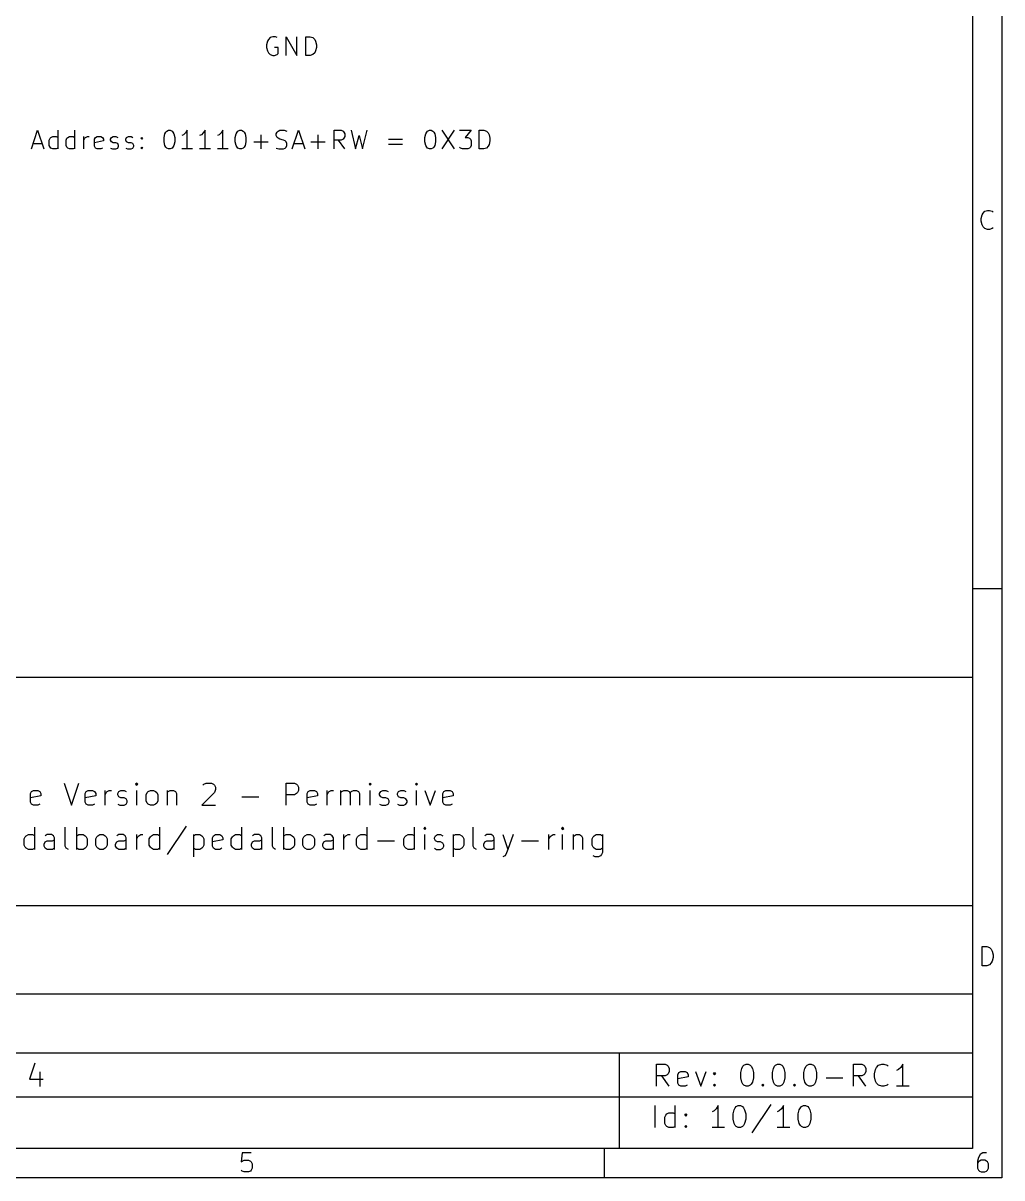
# Model space of a CAD drawing. Extents: x 0.4 to 11.3, y -7.9 to -0.4.
# Drawn here: x 8.682 to 11.299, y -7.874 to -4.786 of the extents above; entities that cross this region are included whole.
import ezdxf

# ---------------------------------------------------------------- set-up
doc = ezdxf.new("R2010")
doc.units = 0
doc.header["$MEASUREMENT"] = 0
for name, color, linetype in [('BLUE3', 171, 'CONTINUOUS'), ('CYAN2', 4, 'CONTINUOUS'), ('RED2', 1, 'CONTINUOUS')]:
    doc.layers.add(name, color=color, linetype=linetype)

msp = doc.modelspace()

# ---------------------------------------------------------------- linework, layer by layer
at = {"layer": 'BLUE3', "linetype": 'CONTINUOUS'}
for p, q in [((8.7043, -5.123), (8.721, -5.073)), ((8.721, -5.073), (8.7376, -5.123)), ((8.7519, -5.0992), (8.7543, -5.0944)), ((8.7543, -5.0944), (8.7567, -5.092)), ((8.7567, -5.092), (8.7614, -5.0896)), ((8.7614, -5.0896), (8.771, -5.0896)), ((8.771, -5.0896), (8.7757, -5.092)), ((8.7757, -5.123), (8.7757, -5.073)), ((8.7971, -5.0992), (8.7995, -5.0944)), ((8.7995, -5.0944), (8.8019, -5.092)), ((8.8019, -5.092), (8.8067, -5.0896)), ((8.8067, -5.0896), (8.8162, -5.0896)), ((8.8162, -5.0896), (8.821, -5.092)), ((8.821, -5.123), (8.821, -5.073)), ((8.8448, -5.123), (8.8448, -5.0896)), ((8.8448, -5.0992), (8.8471, -5.0944)), ((8.8471, -5.0944), (8.8495, -5.092)), ((8.8495, -5.092), (8.8543, -5.0896)), ((8.8543, -5.0896), (8.859, -5.0896)), ((8.8733, -5.0968), (8.8757, -5.092)), ((8.8757, -5.092), (8.8805, -5.0896)), ((8.8805, -5.0896), (8.89, -5.0896)), ((8.89, -5.0896), (8.8948, -5.092)), ((8.8948, -5.092), (8.8971, -5.0968)), ((8.9162, -5.0968), (8.9186, -5.092)), ((8.9186, -5.092), (8.9233, -5.0896)), ((8.9233, -5.0896), (8.9305, -5.0896)), ((8.9305, -5.0896), (8.9352, -5.092)), ((8.9567, -5.0968), (8.959, -5.092)), ((8.959, -5.092), (8.9638, -5.0896)), ((8.9638, -5.0896), (8.971, -5.0896)), ((8.971, -5.0896), (8.9757, -5.092)), ((8.9971, -5.0944), (8.9995, -5.092)), ((8.9995, -5.0968), (8.9971, -5.0944)), ((8.9995, -5.092), (9.0019, -5.0944)), ((8.9995, -5.092), (8.9995, -5.0968)), ((9.0019, -5.0944), (8.9995, -5.0968)), ((9.0591, -5.092), (9.0614, -5.0825)), ((9.0591, -5.1039), (9.0591, -5.092)), ((9.0614, -5.0825), (9.0638, -5.0777)), ((9.0638, -5.0777), (9.0662, -5.0753)), ((9.0662, -5.0753), (9.071, -5.073)), ((9.071, -5.073), (9.0757, -5.073)), ((9.0757, -5.073), (9.0805, -5.0753)), ((9.0805, -5.0753), (9.0829, -5.0777)), ((9.0829, -5.0777), (9.0852, -5.0825)), ((9.0852, -5.0825), (9.0876, -5.092)), ((9.0876, -5.092), (9.0876, -5.1039)), ((9.1114, -5.0849), (9.1067, -5.0872)), ((9.1162, -5.0801), (9.1114, -5.0849)), ((9.121, -5.073), (9.1162, -5.0801)), ((9.121, -5.123), (9.121, -5.073)), ((9.159, -5.0849), (9.1543, -5.0872)), ((9.1638, -5.0801), (9.159, -5.0849)), ((9.1686, -5.073), (9.1638, -5.0801)), ((9.1686, -5.123), (9.1686, -5.073)), ((9.2067, -5.0849), (9.2019, -5.0872)), ((9.2114, -5.0801), (9.2067, -5.0849)), ((9.2162, -5.073), (9.2114, -5.0801)), ((9.2162, -5.123), (9.2162, -5.073)), ((9.2495, -5.092), (9.2519, -5.0825)), ((9.2495, -5.1039), (9.2495, -5.092)), ((9.2519, -5.0825), (9.2543, -5.0777)), ((9.2543, -5.0777), (9.2567, -5.0753)), ((9.2567, -5.0753), (9.2614, -5.073)), ((9.2614, -5.073), (9.2662, -5.073)), ((9.2662, -5.073), (9.2709, -5.0753)), ((9.2709, -5.0753), (9.2733, -5.0777)), ((9.2733, -5.0777), (9.2757, -5.0825)), ((9.2757, -5.0825), (9.2781, -5.092)), ((9.2781, -5.092), (9.2781, -5.1039)), ((9.3186, -5.123), (9.3186, -5.0849)), ((9.359, -5.0825), (9.3614, -5.0777)), ((9.359, -5.0872), (9.359, -5.0825)), ((9.3614, -5.092), (9.359, -5.0872)), ((9.3614, -5.0777), (9.3638, -5.0753)), ((9.3638, -5.0944), (9.3614, -5.092)), ((9.3638, -5.0753), (9.3686, -5.073)), ((9.3686, -5.0968), (9.3638, -5.0944)), ((9.3686, -5.073), (9.3805, -5.073)), ((9.3805, -5.073), (9.3876, -5.0753)), ((9.4019, -5.123), (9.4186, -5.073)), ((9.4186, -5.073), (9.4352, -5.123)), ((9.4709, -5.123), (9.4709, -5.0849)), ((9.5138, -5.123), (9.5138, -5.073)), ((9.5138, -5.073), (9.5329, -5.073)), ((9.5329, -5.073), (9.5376, -5.0753)), ((9.5376, -5.0753), (9.54, -5.0777)), ((9.54, -5.0944), (9.5376, -5.0968)), ((9.54, -5.0777), (9.5424, -5.0825)), ((9.5424, -5.0896), (9.54, -5.0944)), ((9.5424, -5.0825), (9.5424, -5.0896)), ((9.559, -5.073), (9.571, -5.123)), ((9.571, -5.123), (9.5805, -5.0872)), ((9.5805, -5.0872), (9.59, -5.123)), ((9.59, -5.123), (9.6019, -5.073)), ((9.7567, -5.092), (9.759, -5.0825)), ((9.7567, -5.1039), (9.7567, -5.092)), ((9.759, -5.0825), (9.7614, -5.0777)), ((9.7614, -5.0777), (9.7638, -5.0753)), ((9.7638, -5.0753), (9.7686, -5.073)), ((9.7686, -5.073), (9.7733, -5.073)), ((9.7733, -5.073), (9.7781, -5.0753)), ((9.7781, -5.0753), (9.7805, -5.0777)), ((9.7805, -5.0777), (9.7829, -5.0825)), ((9.7829, -5.0825), (9.7852, -5.092)), ((9.7852, -5.092), (9.7852, -5.1039)), ((9.8019, -5.073), (9.8352, -5.123)), ((9.8352, -5.073), (9.8019, -5.123)), ((9.8495, -5.073), (9.8805, -5.073)), ((9.8805, -5.073), (9.8638, -5.092)), ((9.8638, -5.092), (9.8709, -5.092)), ((9.8709, -5.092), (9.8757, -5.0944)), ((9.8757, -5.0944), (9.8781, -5.0968)), ((9.9019, -5.123), (9.9019, -5.073)), ((9.9019, -5.073), (9.9138, -5.073)), ((9.9138, -5.073), (9.9209, -5.0753)), ((9.9209, -5.0753), (9.9257, -5.0801)), ((9.9257, -5.0801), (9.9281, -5.0849)), ((9.9281, -5.0849), (9.9305, -5.0944)), ((9.9305, -5.0944), (9.9305, -5.1015)), ((8.7091, -5.1087), (8.7329, -5.1087)), ((8.7519, -5.1134), (8.7519, -5.0992)), ((8.7543, -5.1182), (8.7519, -5.1134)), ((8.7567, -5.1206), (8.7543, -5.1182)), ((8.7614, -5.123), (8.7567, -5.1206)), ((8.771, -5.123), (8.7614, -5.123)), ((8.7757, -5.1206), (8.771, -5.123)), ((8.7971, -5.1134), (8.7971, -5.0992)), ((8.7995, -5.1182), (8.7971, -5.1134)), ((8.8019, -5.1206), (8.7995, -5.1182)), ((8.8067, -5.123), (8.8019, -5.1206)), ((8.8162, -5.123), (8.8067, -5.123)), ((8.821, -5.1206), (8.8162, -5.123)), ((8.8733, -5.1158), (8.8733, -5.0968)), ((8.8971, -5.1015), (8.8733, -5.1063)), ((8.8757, -5.1206), (8.8733, -5.1158)), ((8.8805, -5.123), (8.8757, -5.1206)), ((8.89, -5.123), (8.8805, -5.123)), ((8.8948, -5.1206), (8.89, -5.123)), ((8.8971, -5.0968), (8.8971, -5.1015)), ((8.9162, -5.0992), (8.9162, -5.0968)), ((8.9186, -5.1039), (8.9162, -5.0992)), ((8.9162, -5.1206), (8.921, -5.123)), ((8.9233, -5.1063), (8.9186, -5.1039)), ((8.921, -5.123), (8.9305, -5.123)), ((8.9305, -5.1063), (8.9233, -5.1063)), ((8.9352, -5.1087), (8.9305, -5.1063)), ((8.9305, -5.123), (8.9352, -5.1206)), ((8.9376, -5.1134), (8.9352, -5.1087)), ((8.9352, -5.1206), (8.9376, -5.1158)), ((8.9376, -5.1158), (8.9376, -5.1134)), ((8.9567, -5.0992), (8.9567, -5.0968)), ((8.959, -5.1039), (8.9567, -5.0992)), ((8.9567, -5.1206), (8.9614, -5.123)), ((8.9638, -5.1063), (8.959, -5.1039)), ((8.9614, -5.123), (8.971, -5.123)), ((8.971, -5.1063), (8.9638, -5.1063)), ((8.9757, -5.1087), (8.971, -5.1063)), ((8.971, -5.123), (8.9757, -5.1206)), ((8.9781, -5.1134), (8.9757, -5.1087)), ((8.9757, -5.1206), (8.9781, -5.1158)), ((8.9781, -5.1158), (8.9781, -5.1134)), ((8.9971, -5.1206), (8.9995, -5.1182)), ((8.9995, -5.123), (8.9971, -5.1206)), ((8.9995, -5.1182), (9.0019, -5.1206)), ((8.9995, -5.1182), (8.9995, -5.123)), ((9.0019, -5.1206), (8.9995, -5.123)), ((9.0614, -5.1134), (9.0591, -5.1039)), ((9.0638, -5.1182), (9.0614, -5.1134)), ((9.0662, -5.1206), (9.0638, -5.1182)), ((9.071, -5.123), (9.0662, -5.1206)), ((9.0757, -5.123), (9.071, -5.123)), ((9.0805, -5.1206), (9.0757, -5.123)), ((9.0829, -5.1182), (9.0805, -5.1206)), ((9.0852, -5.1134), (9.0829, -5.1182)), ((9.0876, -5.1039), (9.0852, -5.1134)), ((9.1352, -5.123), (9.1067, -5.123)), ((9.1829, -5.123), (9.1543, -5.123)), ((9.2305, -5.123), (9.2019, -5.123)), ((9.2519, -5.1134), (9.2495, -5.1039)), ((9.2543, -5.1182), (9.2519, -5.1134)), ((9.2567, -5.1206), (9.2543, -5.1182)), ((9.2614, -5.123), (9.2567, -5.1206)), ((9.2662, -5.123), (9.2614, -5.123)), ((9.2709, -5.1206), (9.2662, -5.123)), ((9.2733, -5.1182), (9.2709, -5.1206)), ((9.2757, -5.1134), (9.2733, -5.1182)), ((9.2781, -5.1039), (9.2757, -5.1134)), ((9.2995, -5.1039), (9.3376, -5.1039)), ((9.359, -5.1206), (9.3662, -5.123)), ((9.3662, -5.123), (9.3781, -5.123)), ((9.3781, -5.0992), (9.3686, -5.0968)), ((9.3829, -5.1015), (9.3781, -5.0992)), ((9.3781, -5.123), (9.3829, -5.1206)), ((9.3852, -5.1039), (9.3829, -5.1015)), ((9.3829, -5.1206), (9.3852, -5.1182)), ((9.3876, -5.1087), (9.3852, -5.1039)), ((9.3852, -5.1182), (9.3876, -5.1134)), ((9.3876, -5.1134), (9.3876, -5.1087)), ((9.4067, -5.1087), (9.4305, -5.1087)), ((9.4519, -5.1039), (9.49, -5.1039)), ((9.5329, -5.0992), (9.5138, -5.0992)), ((9.5424, -5.123), (9.5257, -5.0992)), ((9.5376, -5.0968), (9.5329, -5.0992)), ((9.659, -5.0968), (9.6971, -5.0968)), ((9.6971, -5.1111), (9.659, -5.1111)), ((9.759, -5.1134), (9.7567, -5.1039)), ((9.7614, -5.1182), (9.759, -5.1134)), ((9.7638, -5.1206), (9.7614, -5.1182)), ((9.7686, -5.123), (9.7638, -5.1206)), ((9.7733, -5.123), (9.7686, -5.123)), ((9.7781, -5.1206), (9.7733, -5.123)), ((9.7805, -5.1182), (9.7781, -5.1206)), ((9.7829, -5.1134), (9.7805, -5.1182)), ((9.7852, -5.1039), (9.7829, -5.1134)), ((9.8519, -5.1206), (9.8495, -5.1182)), ((9.8567, -5.123), (9.8519, -5.1206)), ((9.8709, -5.123), (9.8567, -5.123)), ((9.8757, -5.1206), (9.8709, -5.123)), ((9.8781, -5.1182), (9.8757, -5.1206)), ((9.8781, -5.0968), (9.8805, -5.1015)), ((9.8805, -5.1134), (9.8781, -5.1182)), ((9.8805, -5.1015), (9.8805, -5.1134)), ((9.9138, -5.123), (9.9019, -5.123)), ((9.9209, -5.1206), (9.9138, -5.123)), ((9.9257, -5.1158), (9.9209, -5.1206)), ((9.9281, -5.1111), (9.9257, -5.1158)), ((9.9305, -5.1015), (9.9281, -5.1111))]:
    msp.add_line(p, q, dxfattribs=at)
at = {"layer": 'CYAN2', "linetype": 'CONTINUOUS'}
for p, q in [((9.3357, -4.8347), (9.3333, -4.8442)), ((9.3333, -4.8442), (9.3333, -4.8514)), ((9.3381, -4.8299), (9.3357, -4.8347)), ((9.3429, -4.8252), (9.3381, -4.8299)), ((9.35, -4.8228), (9.3429, -4.8252)), ((9.3571, -4.8228), (9.35, -4.8228)), ((9.3619, -4.8252), (9.3571, -4.8228)), ((9.3857, -4.8728), (9.3857, -4.8228)), ((9.3857, -4.8228), (9.4143, -4.8728)), ((9.4143, -4.8728), (9.4143, -4.8228)), ((9.4381, -4.8728), (9.4381, -4.8228)), ((9.4381, -4.8228), (9.45, -4.8228)), ((9.45, -4.8228), (9.4571, -4.8252)), ((9.4571, -4.8252), (9.4619, -4.8299)), ((9.4619, -4.8299), (9.4643, -4.8347)), ((9.4643, -4.8347), (9.4667, -4.8442)), ((9.4667, -4.8442), (9.4667, -4.8514)), ((9.3333, -4.8514), (9.3357, -4.8609)), ((9.3357, -4.8609), (9.3381, -4.8657)), ((9.3381, -4.8657), (9.3429, -4.8704)), ((9.3429, -4.8704), (9.35, -4.8728)), ((9.35, -4.8728), (9.3548, -4.8728)), ((9.3643, -4.8514), (9.3548, -4.8514)), ((9.3548, -4.8728), (9.3619, -4.8704)), ((9.3619, -4.8704), (9.3643, -4.868)), ((9.3643, -4.868), (9.3643, -4.8514)), ((9.45, -4.8728), (9.4381, -4.8728)), ((9.4571, -4.8704), (9.45, -4.8728)), ((9.4619, -4.8657), (9.4571, -4.8704)), ((9.4643, -4.8609), (9.4619, -4.8657)), ((9.4667, -4.8514), (9.4643, -4.8609))]:
    msp.add_line(p, q, dxfattribs=at)
at = {"layer": 'RED2', "linetype": 'CONTINUOUS'}
for p, q in [((11.2993, -0.3937), (11.2993, -7.8743)), ((11.2206, -0.4724), (11.2206, -7.7956)), ((11.2441, -5.3091), (11.2465, -5.2993)), ((11.2441, -5.3164), (11.2441, -5.3091)), ((11.2465, -5.2993), (11.249, -5.2945)), ((11.249, -5.2945), (11.2538, -5.2896)), ((11.2538, -5.2896), (11.2611, -5.2872)), ((11.2611, -5.2872), (11.266, -5.2872)), ((11.266, -5.2872), (11.2733, -5.2896)), ((11.2733, -5.2896), (11.2758, -5.292)), ((11.2465, -5.3261), (11.2441, -5.3164)), ((11.249, -5.331), (11.2465, -5.3261)), ((11.2538, -5.3359), (11.249, -5.331)), ((11.2611, -5.3383), (11.2538, -5.3359)), ((11.266, -5.3383), (11.2611, -5.3383)), ((11.2733, -5.3359), (11.266, -5.3383)), ((11.2758, -5.3335), (11.2733, -5.3359)), ((11.2993, -6.2992), (11.2206, -6.2992)), ((6.9686, -6.5357), (11.2206, -6.5357)), ((11.2206, -6.5357), (11.2206, -7.7956)), ((8.7919, -6.8186), (8.8116, -6.8777)), ((8.8116, -6.8777), (8.8313, -6.8186)), ((8.986, -6.8186), (8.9831, -6.8214)), ((8.9831, -6.8214), (8.986, -6.8243)), ((8.9888, -6.8214), (8.986, -6.8186)), ((8.986, -6.8186), (8.986, -6.8243)), ((8.986, -6.8243), (8.9888, -6.8214)), ((9.1631, -6.8243), (9.1659, -6.8214)), ((9.1659, -6.8214), (9.1716, -6.8186)), ((9.1716, -6.8186), (9.1856, -6.8186)), ((9.1856, -6.8186), (9.1912, -6.8214)), ((9.1912, -6.8214), (9.1941, -6.8243)), ((9.3853, -6.8777), (9.3853, -6.8186)), ((9.3853, -6.8186), (9.4078, -6.8186)), ((9.4078, -6.8186), (9.4134, -6.8214)), ((9.4134, -6.8214), (9.4162, -6.8243)), ((9.6103, -6.8186), (9.6074, -6.8214)), ((9.6074, -6.8214), (9.6103, -6.8243)), ((9.6131, -6.8214), (9.6103, -6.8186)), ((9.6103, -6.8186), (9.6103, -6.8243)), ((9.6103, -6.8243), (9.6131, -6.8214)), ((9.734, -6.8186), (9.7312, -6.8214)), ((9.7312, -6.8214), (9.734, -6.8243)), ((9.7368, -6.8214), (9.734, -6.8186)), ((9.734, -6.8186), (9.734, -6.8243)), ((9.734, -6.8243), (9.7368, -6.8214)), ((8.7019, -6.8468), (8.7047, -6.8411)), ((8.7019, -6.8693), (8.7019, -6.8468)), ((8.7301, -6.8524), (8.7019, -6.858)), ((8.7047, -6.8411), (8.7104, -6.8383)), ((8.7104, -6.8383), (8.7216, -6.8383)), ((8.7216, -6.8383), (8.7272, -6.8411)), ((8.7272, -6.8411), (8.7301, -6.8468)), ((8.7301, -6.8468), (8.7301, -6.8524)), ((8.8482, -6.8468), (8.851, -6.8411)), ((8.8482, -6.8693), (8.8482, -6.8468)), ((8.8763, -6.8524), (8.8482, -6.858)), ((8.851, -6.8411), (8.8566, -6.8383)), ((8.8566, -6.8383), (8.8679, -6.8383)), ((8.8679, -6.8383), (8.8735, -6.8411)), ((8.8735, -6.8411), (8.8763, -6.8468)), ((8.8763, -6.8468), (8.8763, -6.8524)), ((8.9016, -6.8777), (8.9016, -6.8383)), ((8.9016, -6.8496), (8.9044, -6.8439)), ((8.9044, -6.8439), (8.9072, -6.8411)), ((8.9072, -6.8411), (8.9128, -6.8383)), ((8.9128, -6.8383), (8.9185, -6.8383)), ((8.9353, -6.8468), (8.9382, -6.8411)), ((8.9353, -6.8496), (8.9353, -6.8468)), ((8.9382, -6.8552), (8.9353, -6.8496)), ((8.9382, -6.8411), (8.9438, -6.8383)), ((8.9438, -6.8383), (8.9522, -6.8383)), ((8.9522, -6.8383), (8.9578, -6.8411)), ((8.986, -6.8777), (8.986, -6.8383)), ((9.0113, -6.8496), (9.0141, -6.8439)), ((9.0113, -6.8664), (9.0113, -6.8496)), ((9.0141, -6.8439), (9.0169, -6.8411)), ((9.0169, -6.8411), (9.0225, -6.8383)), ((9.0225, -6.8383), (9.031, -6.8383)), ((9.031, -6.8383), (9.0366, -6.8411)), ((9.0366, -6.8411), (9.0394, -6.8439)), ((9.0394, -6.8439), (9.0422, -6.8496)), ((9.0422, -6.8496), (9.0422, -6.8664)), ((9.0675, -6.8383), (9.0675, -6.8777)), ((9.0675, -6.8439), (9.0703, -6.8411)), ((9.0703, -6.8411), (9.0759, -6.8383)), ((9.0759, -6.8383), (9.0844, -6.8383)), ((9.0844, -6.8383), (9.09, -6.8411)), ((9.09, -6.8411), (9.0928, -6.8468)), ((9.0928, -6.8468), (9.0928, -6.8777)), ((9.1941, -6.8439), (9.1603, -6.8777)), ((9.1941, -6.8243), (9.1969, -6.8299)), ((9.1969, -6.8355), (9.1941, -6.8439)), ((9.1969, -6.8299), (9.1969, -6.8355)), ((9.4078, -6.8496), (9.3853, -6.8496)), ((9.4134, -6.8468), (9.4078, -6.8496)), ((9.4162, -6.8439), (9.4134, -6.8468)), ((9.4162, -6.8243), (9.419, -6.8299)), ((9.419, -6.8383), (9.4162, -6.8439)), ((9.419, -6.8299), (9.419, -6.8383)), ((9.4415, -6.8468), (9.4443, -6.8411)), ((9.4415, -6.8693), (9.4415, -6.8468)), ((9.4697, -6.8524), (9.4415, -6.858)), ((9.4443, -6.8411), (9.45, -6.8383)), ((9.45, -6.8383), (9.4612, -6.8383)), ((9.4612, -6.8383), (9.4668, -6.8411)), ((9.4668, -6.8411), (9.4697, -6.8468)), ((9.4697, -6.8468), (9.4697, -6.8524)), ((9.495, -6.8777), (9.495, -6.8383)), ((9.495, -6.8496), (9.4978, -6.8439)), ((9.4978, -6.8439), (9.5006, -6.8411)), ((9.5006, -6.8411), (9.5062, -6.8383)), ((9.5062, -6.8383), (9.5118, -6.8383)), ((9.5315, -6.8777), (9.5315, -6.8383)), ((9.5315, -6.8439), (9.5343, -6.8411)), ((9.5343, -6.8411), (9.54, -6.8383)), ((9.54, -6.8383), (9.5484, -6.8383)), ((9.5484, -6.8383), (9.554, -6.8411)), ((9.554, -6.8411), (9.5568, -6.8468)), ((9.5568, -6.8468), (9.5596, -6.8411)), ((9.5568, -6.8468), (9.5568, -6.8777)), ((9.5596, -6.8411), (9.5653, -6.8383)), ((9.5653, -6.8383), (9.5737, -6.8383)), ((9.5737, -6.8383), (9.5793, -6.8411)), ((9.5793, -6.8411), (9.5821, -6.8468)), ((9.5821, -6.8468), (9.5821, -6.8777)), ((9.6103, -6.8777), (9.6103, -6.8383)), ((9.6356, -6.8468), (9.6384, -6.8411)), ((9.6356, -6.8496), (9.6356, -6.8468)), ((9.6384, -6.8552), (9.6356, -6.8496)), ((9.6384, -6.8411), (9.644, -6.8383)), ((9.644, -6.8383), (9.6524, -6.8383)), ((9.6524, -6.8383), (9.6581, -6.8411)), ((9.6834, -6.8468), (9.6862, -6.8411)), ((9.6834, -6.8496), (9.6834, -6.8468)), ((9.6862, -6.8552), (9.6834, -6.8496)), ((9.6862, -6.8411), (9.6918, -6.8383)), ((9.6918, -6.8383), (9.7002, -6.8383)), ((9.7002, -6.8383), (9.7059, -6.8411)), ((9.734, -6.8777), (9.734, -6.8383)), ((9.7565, -6.8383), (9.7706, -6.8777)), ((9.7706, -6.8777), (9.7846, -6.8383)), ((9.8043, -6.8468), (9.8071, -6.8411)), ((9.8043, -6.8693), (9.8043, -6.8468)), ((9.8324, -6.8524), (9.8043, -6.858)), ((9.8071, -6.8411), (9.8127, -6.8383)), ((9.8127, -6.8383), (9.824, -6.8383)), ((9.824, -6.8383), (9.8296, -6.8411)), ((9.8296, -6.8411), (9.8324, -6.8468)), ((9.8324, -6.8468), (9.8324, -6.8524)), ((8.7047, -6.8749), (8.7019, -6.8693)), ((8.7104, -6.8777), (8.7047, -6.8749)), ((8.7216, -6.8777), (8.7104, -6.8777)), ((8.7272, -6.8749), (8.7216, -6.8777)), ((8.851, -6.8749), (8.8482, -6.8693)), ((8.8566, -6.8777), (8.851, -6.8749)), ((8.8679, -6.8777), (8.8566, -6.8777)), ((8.8735, -6.8749), (8.8679, -6.8777)), ((8.9353, -6.8749), (8.941, -6.8777)), ((8.9438, -6.858), (8.9382, -6.8552)), ((8.941, -6.8777), (8.9522, -6.8777)), ((8.9522, -6.858), (8.9438, -6.858)), ((8.9578, -6.8608), (8.9522, -6.858)), ((8.9522, -6.8777), (8.9578, -6.8749)), ((8.9606, -6.8664), (8.9578, -6.8608)), ((8.9578, -6.8749), (8.9606, -6.8693)), ((8.9606, -6.8693), (8.9606, -6.8664)), ((9.0141, -6.8721), (9.0113, -6.8664)), ((9.0169, -6.8749), (9.0141, -6.8721)), ((9.0225, -6.8777), (9.0169, -6.8749)), ((9.031, -6.8777), (9.0225, -6.8777)), ((9.0366, -6.8749), (9.031, -6.8777)), ((9.0394, -6.8721), (9.0366, -6.8749)), ((9.0422, -6.8664), (9.0394, -6.8721)), ((9.1603, -6.8777), (9.1969, -6.8777)), ((9.2672, -6.8552), (9.3122, -6.8552)), ((9.4443, -6.8749), (9.4415, -6.8693)), ((9.45, -6.8777), (9.4443, -6.8749)), ((9.4612, -6.8777), (9.45, -6.8777)), ((9.4668, -6.8749), (9.4612, -6.8777)), ((9.6356, -6.8749), (9.6412, -6.8777)), ((9.644, -6.858), (9.6384, -6.8552)), ((9.6412, -6.8777), (9.6524, -6.8777)), ((9.6524, -6.858), (9.644, -6.858)), ((9.6581, -6.8608), (9.6524, -6.858)), ((9.6524, -6.8777), (9.6581, -6.8749)), ((9.6609, -6.8664), (9.6581, -6.8608)), ((9.6581, -6.8749), (9.6609, -6.8693)), ((9.6609, -6.8693), (9.6609, -6.8664)), ((9.6834, -6.8749), (9.689, -6.8777)), ((9.6918, -6.858), (9.6862, -6.8552)), ((9.689, -6.8777), (9.7002, -6.8777)), ((9.7002, -6.858), (9.6918, -6.858)), ((9.7059, -6.8608), (9.7002, -6.858)), ((9.7002, -6.8777), (9.7059, -6.8749)), ((9.7087, -6.8664), (9.7059, -6.8608)), ((9.7059, -6.8749), (9.7087, -6.8693)), ((9.7087, -6.8693), (9.7087, -6.8664)), ((9.8071, -6.8749), (9.8043, -6.8693)), ((9.8127, -6.8777), (9.8071, -6.8749)), ((9.824, -6.8777), (9.8127, -6.8777)), ((9.8296, -6.8749), (9.824, -6.8777)), ((8.7132, -6.9958), (8.7132, -6.9367)), ((8.7947, -6.9874), (8.7947, -6.9367)), ((8.8256, -6.9958), (8.8256, -6.9367)), ((9.0478, -6.9958), (9.0478, -6.9367)), ((9.1181, -6.9339), (9.0675, -7.0099)), ((9.2671, -6.9958), (9.2671, -6.9367)), ((9.3487, -6.9874), (9.3487, -6.9367)), ((9.3796, -6.9958), (9.3796, -6.9367)), ((9.6018, -6.9958), (9.6018, -6.9367)), ((9.7283, -6.9958), (9.7283, -6.9367)), ((9.7564, -6.9367), (9.7536, -6.9396)), ((9.7536, -6.9396), (9.7564, -6.9424)), ((9.7593, -6.9396), (9.7564, -6.9367)), ((9.7564, -6.9367), (9.7564, -6.9424)), ((9.7564, -6.9424), (9.7593, -6.9396)), ((9.8858, -6.9874), (9.8858, -6.9367)), ((10.1248, -6.9367), (10.122, -6.9396)), ((10.122, -6.9396), (10.1248, -6.9424)), ((10.1276, -6.9396), (10.1248, -6.9367)), ((10.1248, -6.9367), (10.1248, -6.9424)), ((10.1248, -6.9424), (10.1276, -6.9396)), ((8.685, -6.9677), (8.6879, -6.9621)), ((8.685, -6.9846), (8.685, -6.9677)), ((8.6879, -6.9621), (8.6907, -6.9592)), ((8.6907, -6.9592), (8.6963, -6.9564)), ((8.6963, -6.9564), (8.7075, -6.9564)), ((8.7075, -6.9564), (8.7132, -6.9592)), ((8.7385, -6.9817), (8.7413, -6.9761)), ((8.7469, -6.9564), (8.7413, -6.9592)), ((8.7413, -6.9761), (8.7469, -6.9733)), ((8.7582, -6.9564), (8.7469, -6.9564)), ((8.7469, -6.9733), (8.761, -6.9733)), ((8.7638, -6.9592), (8.7582, -6.9564)), ((8.761, -6.9733), (8.7666, -6.9705)), ((8.7666, -6.9649), (8.7638, -6.9592)), ((8.7666, -6.9958), (8.7666, -6.9649)), ((8.8256, -6.9592), (8.8313, -6.9564)), ((8.8313, -6.9564), (8.8425, -6.9564)), ((8.8425, -6.9564), (8.8481, -6.9592)), ((8.8481, -6.9592), (8.851, -6.9621)), ((8.851, -6.9621), (8.8538, -6.9677)), ((8.8538, -6.9677), (8.8538, -6.9846)), ((8.8763, -6.9677), (8.8791, -6.9621)), ((8.8763, -6.9846), (8.8763, -6.9677)), ((8.8791, -6.9621), (8.8819, -6.9592)), ((8.8819, -6.9592), (8.8875, -6.9564)), ((8.8875, -6.9564), (8.896, -6.9564)), ((8.896, -6.9564), (8.9016, -6.9592)), ((8.9016, -6.9592), (8.9044, -6.9621)), ((8.9044, -6.9621), (8.9072, -6.9677)), ((8.9072, -6.9677), (8.9072, -6.9846)), ((8.9297, -6.9817), (8.9325, -6.9761)), ((8.9381, -6.9564), (8.9325, -6.9592)), ((8.9325, -6.9761), (8.9381, -6.9733)), ((8.9494, -6.9564), (8.9381, -6.9564)), ((8.9381, -6.9733), (8.9522, -6.9733)), ((8.955, -6.9592), (8.9494, -6.9564)), ((8.9522, -6.9733), (8.9578, -6.9705)), ((8.9578, -6.9649), (8.955, -6.9592)), ((8.9578, -6.9958), (8.9578, -6.9649)), ((8.9859, -6.9958), (8.9859, -6.9564)), ((8.9859, -6.9677), (8.9887, -6.9621)), ((8.9887, -6.9621), (8.9916, -6.9592)), ((8.9916, -6.9592), (8.9972, -6.9564)), ((8.9972, -6.9564), (9.0028, -6.9564)), ((9.0197, -6.9677), (9.0225, -6.9621)), ((9.0197, -6.9846), (9.0197, -6.9677)), ((9.0225, -6.9621), (9.0253, -6.9592)), ((9.0253, -6.9592), (9.0309, -6.9564)), ((9.0309, -6.9564), (9.0422, -6.9564)), ((9.0422, -6.9564), (9.0478, -6.9592)), ((9.1378, -6.9564), (9.1378, -7.0155)), ((9.1378, -6.9592), (9.1434, -6.9564)), ((9.1434, -6.9564), (9.1547, -6.9564)), ((9.1547, -6.9564), (9.1603, -6.9592)), ((9.1603, -6.9592), (9.1631, -6.9621)), ((9.1631, -6.9621), (9.1659, -6.9677)), ((9.1659, -6.9677), (9.1659, -6.9846)), ((9.1884, -6.9649), (9.1912, -6.9592)), ((9.1884, -6.9874), (9.1884, -6.9649)), ((9.2165, -6.9705), (9.1884, -6.9761)), ((9.1912, -6.9592), (9.1968, -6.9564)), ((9.1968, -6.9564), (9.2081, -6.9564)), ((9.2081, -6.9564), (9.2137, -6.9592)), ((9.2137, -6.9592), (9.2165, -6.9649)), ((9.2165, -6.9649), (9.2165, -6.9705)), ((9.239, -6.9677), (9.2418, -6.9621)), ((9.239, -6.9846), (9.239, -6.9677)), ((9.2418, -6.9621), (9.2446, -6.9592)), ((9.2446, -6.9592), (9.2503, -6.9564)), ((9.2503, -6.9564), (9.2615, -6.9564)), ((9.2615, -6.9564), (9.2671, -6.9592)), ((9.2925, -6.9817), (9.2953, -6.9761)), ((9.3009, -6.9564), (9.2953, -6.9592)), ((9.2953, -6.9761), (9.3009, -6.9733)), ((9.3121, -6.9564), (9.3009, -6.9564)), ((9.3009, -6.9733), (9.315, -6.9733)), ((9.3178, -6.9592), (9.3121, -6.9564)), ((9.315, -6.9733), (9.3206, -6.9705)), ((9.3206, -6.9649), (9.3178, -6.9592)), ((9.3206, -6.9958), (9.3206, -6.9649)), ((9.3796, -6.9592), (9.3853, -6.9564)), ((9.3853, -6.9564), (9.3965, -6.9564)), ((9.3965, -6.9564), (9.4021, -6.9592)), ((9.4021, -6.9592), (9.4049, -6.9621)), ((9.4049, -6.9621), (9.4078, -6.9677)), ((9.4078, -6.9677), (9.4078, -6.9846)), ((9.4302, -6.9677), (9.4331, -6.9621)), ((9.4302, -6.9846), (9.4302, -6.9677)), ((9.4331, -6.9621), (9.4359, -6.9592)), ((9.4359, -6.9592), (9.4415, -6.9564)), ((9.4415, -6.9564), (9.4499, -6.9564)), ((9.4499, -6.9564), (9.4556, -6.9592)), ((9.4556, -6.9592), (9.4584, -6.9621)), ((9.4584, -6.9621), (9.4612, -6.9677)), ((9.4612, -6.9677), (9.4612, -6.9846)), ((9.4837, -6.9817), (9.4865, -6.9761)), ((9.4921, -6.9564), (9.4865, -6.9592)), ((9.4865, -6.9761), (9.4921, -6.9733)), ((9.5034, -6.9564), (9.4921, -6.9564)), ((9.4921, -6.9733), (9.5062, -6.9733)), ((9.509, -6.9592), (9.5034, -6.9564)), ((9.5062, -6.9733), (9.5118, -6.9705)), ((9.5118, -6.9649), (9.509, -6.9592)), ((9.5118, -6.9958), (9.5118, -6.9649)), ((9.5399, -6.9958), (9.5399, -6.9564)), ((9.5399, -6.9677), (9.5427, -6.9621)), ((9.5427, -6.9621), (9.5455, -6.9592)), ((9.5455, -6.9592), (9.5512, -6.9564)), ((9.5512, -6.9564), (9.5568, -6.9564)), ((9.5737, -6.9677), (9.5765, -6.9621)), ((9.5737, -6.9846), (9.5737, -6.9677)), ((9.5765, -6.9621), (9.5793, -6.9592)), ((9.5793, -6.9592), (9.5849, -6.9564)), ((9.5849, -6.9564), (9.5962, -6.9564)), ((9.5962, -6.9564), (9.6018, -6.9592)), ((9.6299, -6.9733), (9.6749, -6.9733)), ((9.7002, -6.9677), (9.703, -6.9621)), ((9.7002, -6.9846), (9.7002, -6.9677)), ((9.703, -6.9621), (9.7058, -6.9592)), ((9.7058, -6.9592), (9.7115, -6.9564)), ((9.7115, -6.9564), (9.7227, -6.9564)), ((9.7227, -6.9564), (9.7283, -6.9592)), ((9.7564, -6.9958), (9.7564, -6.9564)), ((9.7818, -6.9649), (9.7846, -6.9592)), ((9.7818, -6.9677), (9.7818, -6.9649)), ((9.7846, -6.9733), (9.7818, -6.9677)), ((9.7846, -6.9592), (9.7902, -6.9564)), ((9.7902, -6.9761), (9.7846, -6.9733)), ((9.7902, -6.9564), (9.7986, -6.9564)), ((9.7986, -6.9761), (9.7902, -6.9761)), ((9.7986, -6.9564), (9.8043, -6.9592)), ((9.8043, -6.9789), (9.7986, -6.9761)), ((9.8324, -6.9564), (9.8324, -7.0155)), ((9.8324, -6.9592), (9.838, -6.9564)), ((9.838, -6.9564), (9.8493, -6.9564)), ((9.8493, -6.9564), (9.8549, -6.9592)), ((9.8549, -6.9592), (9.8577, -6.9621)), ((9.8577, -6.9621), (9.8605, -6.9677)), ((9.8605, -6.9677), (9.8605, -6.9846)), ((9.9139, -6.9817), (9.9167, -6.9761)), ((9.9224, -6.9564), (9.9167, -6.9592)), ((9.9167, -6.9761), (9.9224, -6.9733)), ((9.9336, -6.9564), (9.9224, -6.9564)), ((9.9224, -6.9733), (9.9364, -6.9733)), ((9.9392, -6.9592), (9.9336, -6.9564)), ((9.9364, -6.9733), (9.9421, -6.9705)), ((9.9421, -6.9649), (9.9392, -6.9592)), ((9.9421, -6.9958), (9.9421, -6.9649)), ((9.9645, -6.9564), (9.9786, -6.9958)), ((9.9927, -6.9564), (9.9786, -6.9958)), ((10.0152, -6.9733), (10.0602, -6.9733)), ((10.0883, -6.9958), (10.0883, -6.9564)), ((10.0883, -6.9677), (10.0911, -6.9621)), ((10.0911, -6.9621), (10.0939, -6.9592)), ((10.0939, -6.9592), (10.0995, -6.9564)), ((10.0995, -6.9564), (10.1052, -6.9564)), ((10.1248, -6.9958), (10.1248, -6.9564)), ((10.153, -6.9564), (10.153, -6.9958)), ((10.153, -6.9621), (10.1558, -6.9592)), ((10.1558, -6.9592), (10.1614, -6.9564)), ((10.1614, -6.9564), (10.1698, -6.9564)), ((10.1698, -6.9564), (10.1755, -6.9592)), ((10.1755, -6.9592), (10.1783, -6.9649)), ((10.1783, -6.9649), (10.1783, -6.9958)), ((10.2036, -6.9677), (10.2064, -6.9621)), ((10.2036, -6.9846), (10.2036, -6.9677)), ((10.2064, -6.9621), (10.2092, -6.9592)), ((10.2092, -6.9592), (10.2148, -6.9564)), ((10.2148, -6.9564), (10.2261, -6.9564)), ((10.2261, -6.9564), (10.2317, -6.9592)), ((10.2317, -6.9564), (10.2317, -7.0042)), ((8.6879, -6.9902), (8.685, -6.9846)), ((8.6907, -6.993), (8.6879, -6.9902)), ((8.6963, -6.9958), (8.6907, -6.993)), ((8.7075, -6.9958), (8.6963, -6.9958)), ((8.7132, -6.993), (8.7075, -6.9958)), ((8.7385, -6.9874), (8.7385, -6.9817)), ((8.7413, -6.993), (8.7385, -6.9874)), ((8.7469, -6.9958), (8.7413, -6.993)), ((8.761, -6.9958), (8.7469, -6.9958)), ((8.7666, -6.993), (8.761, -6.9958)), ((8.7975, -6.993), (8.7947, -6.9874)), ((8.8032, -6.9958), (8.7975, -6.993)), ((8.8313, -6.9958), (8.8256, -6.993)), ((8.8425, -6.9958), (8.8313, -6.9958)), ((8.8481, -6.993), (8.8425, -6.9958)), ((8.851, -6.9902), (8.8481, -6.993)), ((8.8538, -6.9846), (8.851, -6.9902)), ((8.8791, -6.9902), (8.8763, -6.9846)), ((8.8819, -6.993), (8.8791, -6.9902)), ((8.8875, -6.9958), (8.8819, -6.993)), ((8.896, -6.9958), (8.8875, -6.9958)), ((8.9016, -6.993), (8.896, -6.9958)), ((8.9044, -6.9902), (8.9016, -6.993)), ((8.9072, -6.9846), (8.9044, -6.9902)), ((8.9297, -6.9874), (8.9297, -6.9817)), ((8.9325, -6.993), (8.9297, -6.9874)), ((8.9381, -6.9958), (8.9325, -6.993)), ((8.9522, -6.9958), (8.9381, -6.9958)), ((8.9578, -6.993), (8.9522, -6.9958)), ((9.0225, -6.9902), (9.0197, -6.9846)), ((9.0253, -6.993), (9.0225, -6.9902)), ((9.0309, -6.9958), (9.0253, -6.993)), ((9.0422, -6.9958), (9.0309, -6.9958)), ((9.0478, -6.993), (9.0422, -6.9958)), ((9.1434, -6.9958), (9.1378, -6.993)), ((9.1547, -6.9958), (9.1434, -6.9958)), ((9.1603, -6.993), (9.1547, -6.9958)), ((9.1631, -6.9902), (9.1603, -6.993)), ((9.1659, -6.9846), (9.1631, -6.9902)), ((9.1912, -6.993), (9.1884, -6.9874)), ((9.1968, -6.9958), (9.1912, -6.993)), ((9.2081, -6.9958), (9.1968, -6.9958)), ((9.2137, -6.993), (9.2081, -6.9958)), ((9.2418, -6.9902), (9.239, -6.9846)), ((9.2446, -6.993), (9.2418, -6.9902)), ((9.2503, -6.9958), (9.2446, -6.993)), ((9.2615, -6.9958), (9.2503, -6.9958)), ((9.2671, -6.993), (9.2615, -6.9958)), ((9.2925, -6.9874), (9.2925, -6.9817)), ((9.2953, -6.993), (9.2925, -6.9874)), ((9.3009, -6.9958), (9.2953, -6.993)), ((9.315, -6.9958), (9.3009, -6.9958)), ((9.3206, -6.993), (9.315, -6.9958)), ((9.3515, -6.993), (9.3487, -6.9874)), ((9.3571, -6.9958), (9.3515, -6.993)), ((9.3853, -6.9958), (9.3796, -6.993)), ((9.3965, -6.9958), (9.3853, -6.9958)), ((9.4021, -6.993), (9.3965, -6.9958)), ((9.4049, -6.9902), (9.4021, -6.993)), ((9.4078, -6.9846), (9.4049, -6.9902)), ((9.4331, -6.9902), (9.4302, -6.9846)), ((9.4359, -6.993), (9.4331, -6.9902)), ((9.4415, -6.9958), (9.4359, -6.993)), ((9.4499, -6.9958), (9.4415, -6.9958)), ((9.4556, -6.993), (9.4499, -6.9958)), ((9.4584, -6.9902), (9.4556, -6.993)), ((9.4612, -6.9846), (9.4584, -6.9902)), ((9.4837, -6.9874), (9.4837, -6.9817)), ((9.4865, -6.993), (9.4837, -6.9874)), ((9.4921, -6.9958), (9.4865, -6.993)), ((9.5062, -6.9958), (9.4921, -6.9958)), ((9.5118, -6.993), (9.5062, -6.9958)), ((9.5765, -6.9902), (9.5737, -6.9846)), ((9.5793, -6.993), (9.5765, -6.9902)), ((9.5849, -6.9958), (9.5793, -6.993)), ((9.5962, -6.9958), (9.5849, -6.9958)), ((9.6018, -6.993), (9.5962, -6.9958)), ((9.703, -6.9902), (9.7002, -6.9846)), ((9.7058, -6.993), (9.703, -6.9902)), ((9.7115, -6.9958), (9.7058, -6.993)), ((9.7227, -6.9958), (9.7115, -6.9958)), ((9.7283, -6.993), (9.7227, -6.9958)), ((9.7818, -6.993), (9.7874, -6.9958)), ((9.7874, -6.9958), (9.7986, -6.9958)), ((9.7986, -6.9958), (9.8043, -6.993)), ((9.8071, -6.9846), (9.8043, -6.9789)), ((9.8043, -6.993), (9.8071, -6.9874)), ((9.8071, -6.9874), (9.8071, -6.9846)), ((9.838, -6.9958), (9.8324, -6.993)), ((9.8493, -6.9958), (9.838, -6.9958)), ((9.8549, -6.993), (9.8493, -6.9958)), ((9.8577, -6.9902), (9.8549, -6.993)), ((9.8605, -6.9846), (9.8577, -6.9902)), ((9.8886, -6.993), (9.8858, -6.9874)), ((9.8942, -6.9958), (9.8886, -6.993)), ((9.9139, -6.9874), (9.9139, -6.9817)), ((9.9167, -6.993), (9.9139, -6.9874)), ((9.9224, -6.9958), (9.9167, -6.993)), ((9.9364, -6.9958), (9.9224, -6.9958)), ((9.9421, -6.993), (9.9364, -6.9958)), ((9.9786, -6.9958), (9.973, -7.0099)), ((10.2064, -6.9902), (10.2036, -6.9846)), ((10.2092, -6.993), (10.2064, -6.9902)), ((10.2148, -6.9958), (10.2092, -6.993)), ((10.2261, -6.9958), (10.2148, -6.9958)), ((10.2317, -6.993), (10.2261, -6.9958)), ((10.2317, -7.0042), (10.2289, -7.0099)), ((9.9702, -7.0127), (9.9645, -7.0155)), ((9.973, -7.0099), (9.9702, -7.0127)), ((10.212, -7.0155), (10.2064, -7.0127)), ((10.2204, -7.0155), (10.212, -7.0155)), ((10.2261, -7.0127), (10.2204, -7.0155)), ((10.2289, -7.0099), (10.2261, -7.0127)), ((6.9686, -7.146), (11.2206, -7.146)), ((11.2465, -7.3068), (11.2465, -7.2557)), ((11.2465, -7.2557), (11.2587, -7.2557)), ((11.2587, -7.2557), (11.266, -7.2581)), ((11.266, -7.2581), (11.2709, -7.263)), ((11.2709, -7.263), (11.2733, -7.2678)), ((11.2733, -7.2678), (11.2758, -7.2776)), ((11.2758, -7.2849), (11.2733, -7.2946)), ((11.2758, -7.2776), (11.2758, -7.2849)), ((11.2587, -7.3068), (11.2465, -7.3068)), ((11.266, -7.3044), (11.2587, -7.3068)), ((11.2709, -7.2995), (11.266, -7.3044)), ((11.2733, -7.2946), (11.2709, -7.2995)), ((6.9686, -7.3822), (11.2206, -7.3822)), ((6.9686, -7.5397), (11.2206, -7.5397)), ((10.2757, -7.5397), (10.2757, -7.7956)), ((8.7132, -7.5678), (8.6991, -7.61)), ((8.7273, -7.5903), (8.7273, -7.6297)), ((10.3762, -7.6294), (10.3762, -7.5703)), ((10.3762, -7.5703), (10.3987, -7.5703)), ((10.3987, -7.5703), (10.4044, -7.5731)), ((10.4044, -7.5731), (10.4072, -7.5759)), ((10.4072, -7.5956), (10.4044, -7.5984)), ((10.4072, -7.5759), (10.41, -7.5815)), ((10.41, -7.59), (10.4072, -7.5956)), ((10.41, -7.5815), (10.41, -7.59)), ((10.4325, -7.5984), (10.4353, -7.5928)), ((10.4353, -7.5928), (10.4409, -7.59)), ((10.4409, -7.59), (10.4522, -7.59)), ((10.4522, -7.59), (10.4578, -7.5928)), ((10.4578, -7.5928), (10.4606, -7.5984)), ((10.4803, -7.59), (10.4944, -7.6294)), ((10.4944, -7.6294), (10.5084, -7.59)), ((10.5281, -7.5956), (10.5309, -7.5928)), ((10.5309, -7.5984), (10.5281, -7.5956)), ((10.5309, -7.5928), (10.5337, -7.5956)), ((10.5309, -7.5928), (10.5309, -7.5984)), ((10.5337, -7.5956), (10.5309, -7.5984)), ((10.6012, -7.5928), (10.604, -7.5815)), ((10.6012, -7.6069), (10.6012, -7.5928)), ((10.604, -7.5815), (10.6068, -7.5759)), ((10.6068, -7.5759), (10.6097, -7.5731)), ((10.6097, -7.5731), (10.6153, -7.5703)), ((10.6153, -7.5703), (10.6209, -7.5703)), ((10.6209, -7.5703), (10.6265, -7.5731)), ((10.6265, -7.5731), (10.6293, -7.5759)), ((10.6293, -7.5759), (10.6322, -7.5815)), ((10.6322, -7.5815), (10.635, -7.5928)), ((10.635, -7.5928), (10.635, -7.6069)), ((10.6856, -7.5928), (10.6884, -7.5815)), ((10.6856, -7.6069), (10.6856, -7.5928)), ((10.6884, -7.5815), (10.6912, -7.5759)), ((10.6912, -7.5759), (10.694, -7.5731)), ((10.694, -7.5731), (10.6996, -7.5703)), ((10.6996, -7.5703), (10.7053, -7.5703)), ((10.7053, -7.5703), (10.7109, -7.5731)), ((10.7109, -7.5731), (10.7137, -7.5759)), ((10.7137, -7.5759), (10.7165, -7.5815)), ((10.7165, -7.5815), (10.7193, -7.5928)), ((10.7193, -7.5928), (10.7193, -7.6069)), ((10.77, -7.5928), (10.7728, -7.5815)), ((10.77, -7.6069), (10.77, -7.5928)), ((10.7728, -7.5815), (10.7756, -7.5759)), ((10.7756, -7.5759), (10.7784, -7.5731)), ((10.7784, -7.5731), (10.784, -7.5703)), ((10.784, -7.5703), (10.7896, -7.5703)), ((10.7896, -7.5703), (10.7953, -7.5731)), ((10.7953, -7.5731), (10.7981, -7.5759)), ((10.7981, -7.5759), (10.8009, -7.5815)), ((10.8009, -7.5815), (10.8037, -7.5928)), ((10.8037, -7.5928), (10.8037, -7.6069)), ((10.9021, -7.6294), (10.9021, -7.5703)), ((10.9021, -7.5703), (10.9246, -7.5703)), ((10.9246, -7.5703), (10.9302, -7.5731)), ((10.9302, -7.5731), (10.9331, -7.5759)), ((10.9331, -7.5956), (10.9302, -7.5984)), ((10.9331, -7.5759), (10.9359, -7.5815)), ((10.9359, -7.59), (10.9331, -7.5956)), ((10.9359, -7.5815), (10.9359, -7.59)), ((10.9584, -7.5956), (10.9612, -7.5844)), ((10.9584, -7.604), (10.9584, -7.5956)), ((10.9612, -7.5844), (10.964, -7.5787)), ((10.964, -7.5787), (10.9696, -7.5731)), ((10.9696, -7.5731), (10.9781, -7.5703)), ((10.9781, -7.5703), (10.9837, -7.5703)), ((10.9837, -7.5703), (10.9921, -7.5731)), ((10.9921, -7.5731), (10.9949, -7.5759)), ((11.023, -7.5844), (11.0174, -7.5872)), ((11.0287, -7.5787), (11.023, -7.5844)), ((11.0343, -7.5703), (11.0287, -7.5787)), ((11.0343, -7.6294), (11.0343, -7.5703)), ((8.6991, -7.61), (8.7357, -7.61)), ((10.3987, -7.6012), (10.3762, -7.6012)), ((10.41, -7.6294), (10.3903, -7.6012)), ((10.4044, -7.5984), (10.3987, -7.6012)), ((10.4325, -7.6209), (10.4325, -7.5984)), ((10.4606, -7.604), (10.4325, -7.6097)), ((10.4353, -7.6265), (10.4325, -7.6209)), ((10.4409, -7.6294), (10.4353, -7.6265)), ((10.4578, -7.6265), (10.4522, -7.6294)), ((10.4606, -7.5984), (10.4606, -7.604)), ((10.5281, -7.6265), (10.5309, -7.6237)), ((10.5309, -7.6294), (10.5281, -7.6265)), ((10.5309, -7.6237), (10.5337, -7.6265)), ((10.5309, -7.6237), (10.5309, -7.6294)), ((10.5337, -7.6265), (10.5309, -7.6294)), ((10.604, -7.6181), (10.6012, -7.6069)), ((10.6068, -7.6237), (10.604, -7.6181)), ((10.6097, -7.6265), (10.6068, -7.6237)), ((10.6153, -7.6294), (10.6097, -7.6265)), ((10.6265, -7.6265), (10.6209, -7.6294)), ((10.6293, -7.6237), (10.6265, -7.6265)), ((10.6322, -7.6181), (10.6293, -7.6237)), ((10.635, -7.6069), (10.6322, -7.6181)), ((10.6575, -7.6265), (10.6603, -7.6237)), ((10.6603, -7.6294), (10.6575, -7.6265)), ((10.6603, -7.6237), (10.6631, -7.6265)), ((10.6603, -7.6237), (10.6603, -7.6294)), ((10.6631, -7.6265), (10.6603, -7.6294)), ((10.6884, -7.6181), (10.6856, -7.6069)), ((10.6912, -7.6237), (10.6884, -7.6181)), ((10.694, -7.6265), (10.6912, -7.6237)), ((10.6996, -7.6294), (10.694, -7.6265)), ((10.7109, -7.6265), (10.7053, -7.6294)), ((10.7137, -7.6237), (10.7109, -7.6265)), ((10.7165, -7.6181), (10.7137, -7.6237)), ((10.7193, -7.6069), (10.7165, -7.6181)), ((10.7418, -7.6265), (10.7446, -7.6237)), ((10.7446, -7.6294), (10.7418, -7.6265)), ((10.7446, -7.6237), (10.7475, -7.6265)), ((10.7446, -7.6237), (10.7446, -7.6294)), ((10.7475, -7.6265), (10.7446, -7.6294)), ((10.7728, -7.6181), (10.77, -7.6069)), ((10.7756, -7.6237), (10.7728, -7.6181)), ((10.7784, -7.6265), (10.7756, -7.6237)), ((10.784, -7.6294), (10.7784, -7.6265)), ((10.7953, -7.6265), (10.7896, -7.6294)), ((10.7981, -7.6237), (10.7953, -7.6265)), ((10.8009, -7.6181), (10.7981, -7.6237)), ((10.8037, -7.6069), (10.8009, -7.6181)), ((10.829, -7.6069), (10.874, -7.6069)), ((10.9246, -7.6012), (10.9021, -7.6012)), ((10.9359, -7.6294), (10.9162, -7.6012)), ((10.9302, -7.5984), (10.9246, -7.6012)), ((10.9612, -7.6153), (10.9584, -7.604)), ((10.964, -7.6209), (10.9612, -7.6153)), ((10.9696, -7.6265), (10.964, -7.6209)), ((10.9781, -7.6294), (10.9696, -7.6265)), ((10.9921, -7.6265), (10.9837, -7.6294)), ((10.9949, -7.6237), (10.9921, -7.6265)), ((6.9686, -7.6578), (11.2206, -7.6578)), ((10.4522, -7.6294), (10.4409, -7.6294)), ((10.6209, -7.6294), (10.6153, -7.6294)), ((10.7053, -7.6294), (10.6996, -7.6294)), ((10.7896, -7.6294), (10.784, -7.6294)), ((10.9837, -7.6294), (10.9781, -7.6294)), ((11.0512, -7.6294), (11.0174, -7.6294)), ((10.3724, -7.7399), (10.3724, -7.6808)), ((10.4258, -7.7399), (10.4258, -7.6808)), ((10.5411, -7.6808), (10.5355, -7.6893)), ((10.5411, -7.7399), (10.5411, -7.6808)), ((10.5833, -7.6921), (10.5861, -7.6865)), ((10.5861, -7.6865), (10.5889, -7.6836)), ((10.5889, -7.6836), (10.5945, -7.6808)), ((10.5945, -7.6808), (10.6001, -7.6808)), ((10.6001, -7.6808), (10.6058, -7.6836)), ((10.6058, -7.6836), (10.6086, -7.6865)), ((10.6086, -7.6865), (10.6114, -7.6921)), ((10.6817, -7.678), (10.6311, -7.754)), ((10.7154, -7.6808), (10.7098, -7.6893)), ((10.7154, -7.7399), (10.7154, -7.6808)), ((10.7576, -7.6921), (10.7604, -7.6865)), ((10.7604, -7.6865), (10.7633, -7.6836)), ((10.7633, -7.6836), (10.7689, -7.6808)), ((10.7689, -7.6808), (10.7745, -7.6808)), ((10.7745, -7.6808), (10.7801, -7.6836)), ((10.7801, -7.6836), (10.7829, -7.6865)), ((10.7829, -7.6865), (10.7857, -7.6921)), ((10.3977, -7.7118), (10.4005, -7.7061)), ((10.3977, -7.7286), (10.3977, -7.7118)), ((10.4005, -7.7061), (10.4033, -7.7033)), ((10.4033, -7.7033), (10.4089, -7.7005)), ((10.4089, -7.7005), (10.4202, -7.7005)), ((10.4202, -7.7005), (10.4258, -7.7033)), ((10.4511, -7.7061), (10.4539, -7.7033)), ((10.4539, -7.709), (10.4511, -7.7061)), ((10.4539, -7.7033), (10.4567, -7.7061)), ((10.4539, -7.7033), (10.4539, -7.709)), ((10.4567, -7.7061), (10.4539, -7.709)), ((10.5298, -7.6949), (10.5242, -7.6977)), ((10.5355, -7.6893), (10.5298, -7.6949)), ((10.5805, -7.7033), (10.5833, -7.6921)), ((10.5805, -7.7174), (10.5805, -7.7033)), ((10.5833, -7.7286), (10.5805, -7.7174)), ((10.6114, -7.6921), (10.6142, -7.7033)), ((10.6142, -7.7174), (10.6114, -7.7286)), ((10.6142, -7.7033), (10.6142, -7.7174)), ((10.7042, -7.6949), (10.6986, -7.6977)), ((10.7098, -7.6893), (10.7042, -7.6949)), ((10.7548, -7.7033), (10.7576, -7.6921)), ((10.7548, -7.7174), (10.7548, -7.7033)), ((10.7576, -7.7286), (10.7548, -7.7174)), ((10.7857, -7.6921), (10.7886, -7.7033)), ((10.7886, -7.7174), (10.7857, -7.7286)), ((10.7886, -7.7033), (10.7886, -7.7174)), ((10.4005, -7.7343), (10.3977, -7.7286)), ((10.4033, -7.7371), (10.4005, -7.7343)), ((10.4089, -7.7399), (10.4033, -7.7371)), ((10.4202, -7.7399), (10.4089, -7.7399)), ((10.4258, -7.7371), (10.4202, -7.7399)), ((10.4511, -7.7371), (10.4539, -7.7343)), ((10.4539, -7.7399), (10.4511, -7.7371)), ((10.4539, -7.7343), (10.4567, -7.7371)), ((10.4539, -7.7343), (10.4539, -7.7399)), ((10.4567, -7.7371), (10.4539, -7.7399)), ((10.558, -7.7399), (10.5242, -7.7399)), ((10.5861, -7.7343), (10.5833, -7.7286)), ((10.5889, -7.7371), (10.5861, -7.7343)), ((10.5945, -7.7399), (10.5889, -7.7371)), ((10.6001, -7.7399), (10.5945, -7.7399)), ((10.6058, -7.7371), (10.6001, -7.7399)), ((10.6086, -7.7343), (10.6058, -7.7371)), ((10.6114, -7.7286), (10.6086, -7.7343)), ((10.7323, -7.7399), (10.6986, -7.7399)), ((10.7604, -7.7343), (10.7576, -7.7286)), ((10.7633, -7.7371), (10.7604, -7.7343)), ((10.7689, -7.7399), (10.7633, -7.7371)), ((10.7745, -7.7399), (10.7689, -7.7399)), ((10.7801, -7.7371), (10.7745, -7.7399)), ((10.7829, -7.7343), (10.7801, -7.7371)), ((10.7857, -7.7286), (10.7829, -7.7343)), ((11.2206, -7.7956), (0.4724, -7.7956)), ((11.2206, -7.7956), (6.9686, -7.7956)), ((9.268, -7.8071), (9.2656, -7.8315)), ((9.2924, -7.8071), (9.268, -7.8071)), ((10.2362, -7.7956), (10.2362, -7.8743)), ((11.2414, -7.812), (11.2365, -7.8193)), ((11.2439, -7.8096), (11.2414, -7.812)), ((11.2487, -7.8071), (11.2439, -7.8096)), ((11.2585, -7.8071), (11.2487, -7.8071)), ((9.2656, -7.8315), (9.268, -7.8291)), ((9.268, -7.8291), (9.2729, -7.8266)), ((9.2729, -7.8266), (9.2851, -7.8266)), ((9.2851, -7.8266), (9.29, -7.8291)), ((9.29, -7.8291), (9.2924, -7.8315)), ((9.2924, -7.8315), (9.2948, -7.8364)), ((9.2948, -7.8364), (9.2948, -7.8486)), ((11.2365, -7.8193), (11.2341, -7.8291)), ((11.2341, -7.8291), (11.2341, -7.8486)), ((11.2365, -7.8315), (11.2341, -7.8364)), ((11.239, -7.8291), (11.2365, -7.8315)), ((11.2439, -7.8266), (11.239, -7.8291)), ((11.2536, -7.8266), (11.2439, -7.8266)), ((11.2585, -7.8291), (11.2536, -7.8266)), ((11.2609, -7.8315), (11.2585, -7.8291)), ((11.2633, -7.8364), (11.2609, -7.8315)), ((11.2633, -7.8486), (11.2633, -7.8364)), ((9.268, -7.8559), (9.2656, -7.8534)), ((9.2729, -7.8583), (9.268, -7.8559)), ((9.2851, -7.8583), (9.2729, -7.8583)), ((9.29, -7.8559), (9.2851, -7.8583)), ((9.2924, -7.8534), (9.29, -7.8559)), ((9.2948, -7.8486), (9.2924, -7.8534)), ((11.2341, -7.8486), (11.2365, -7.8534)), ((11.2365, -7.8534), (11.239, -7.8559)), ((11.239, -7.8559), (11.2439, -7.8583)), ((11.2439, -7.8583), (11.2536, -7.8583)), ((11.2536, -7.8583), (11.2585, -7.8559)), ((11.2585, -7.8559), (11.2609, -7.8534)), ((11.2609, -7.8534), (11.2633, -7.8486)), ((11.2993, -7.8743), (0.3937, -7.8743))]:
    msp.add_line(p, q, dxfattribs=at)

doc.saveas('drawing.dxf')
